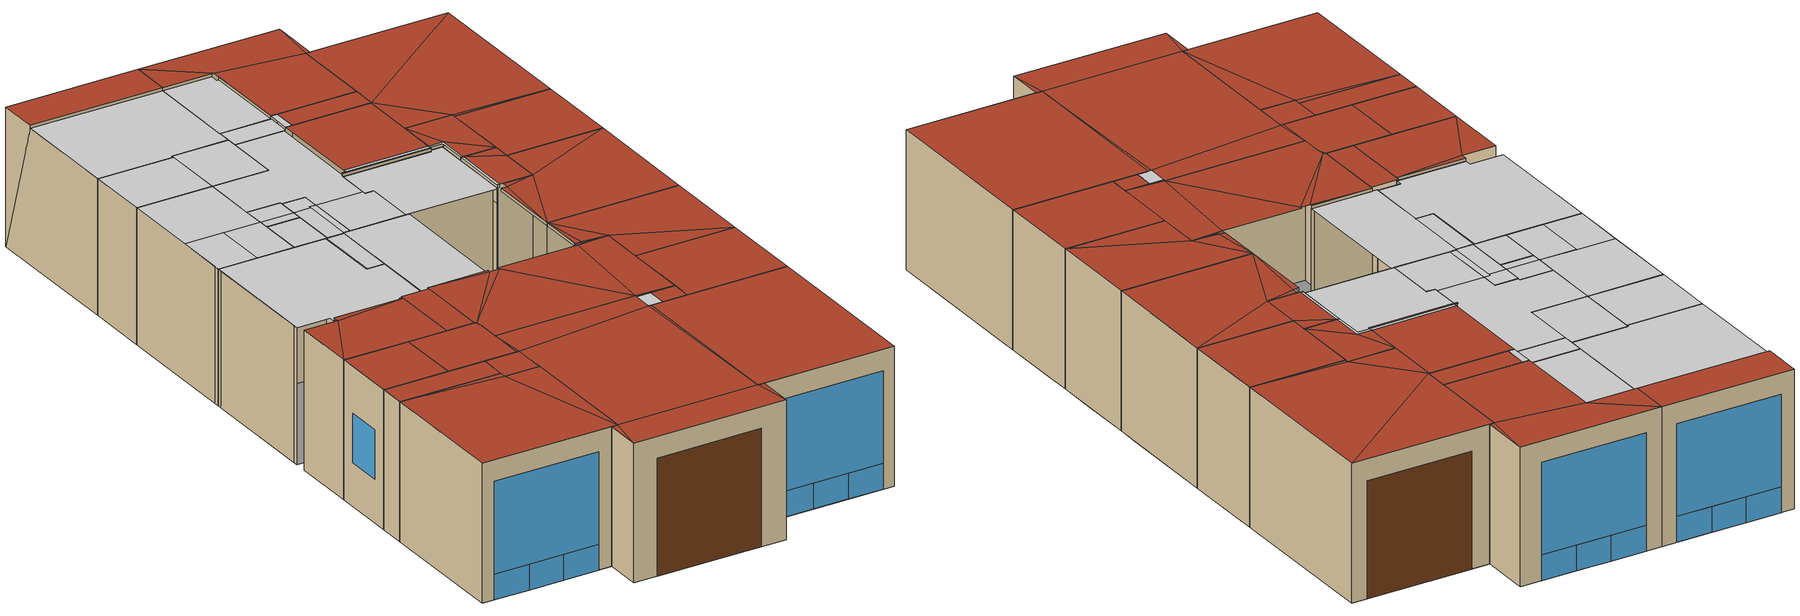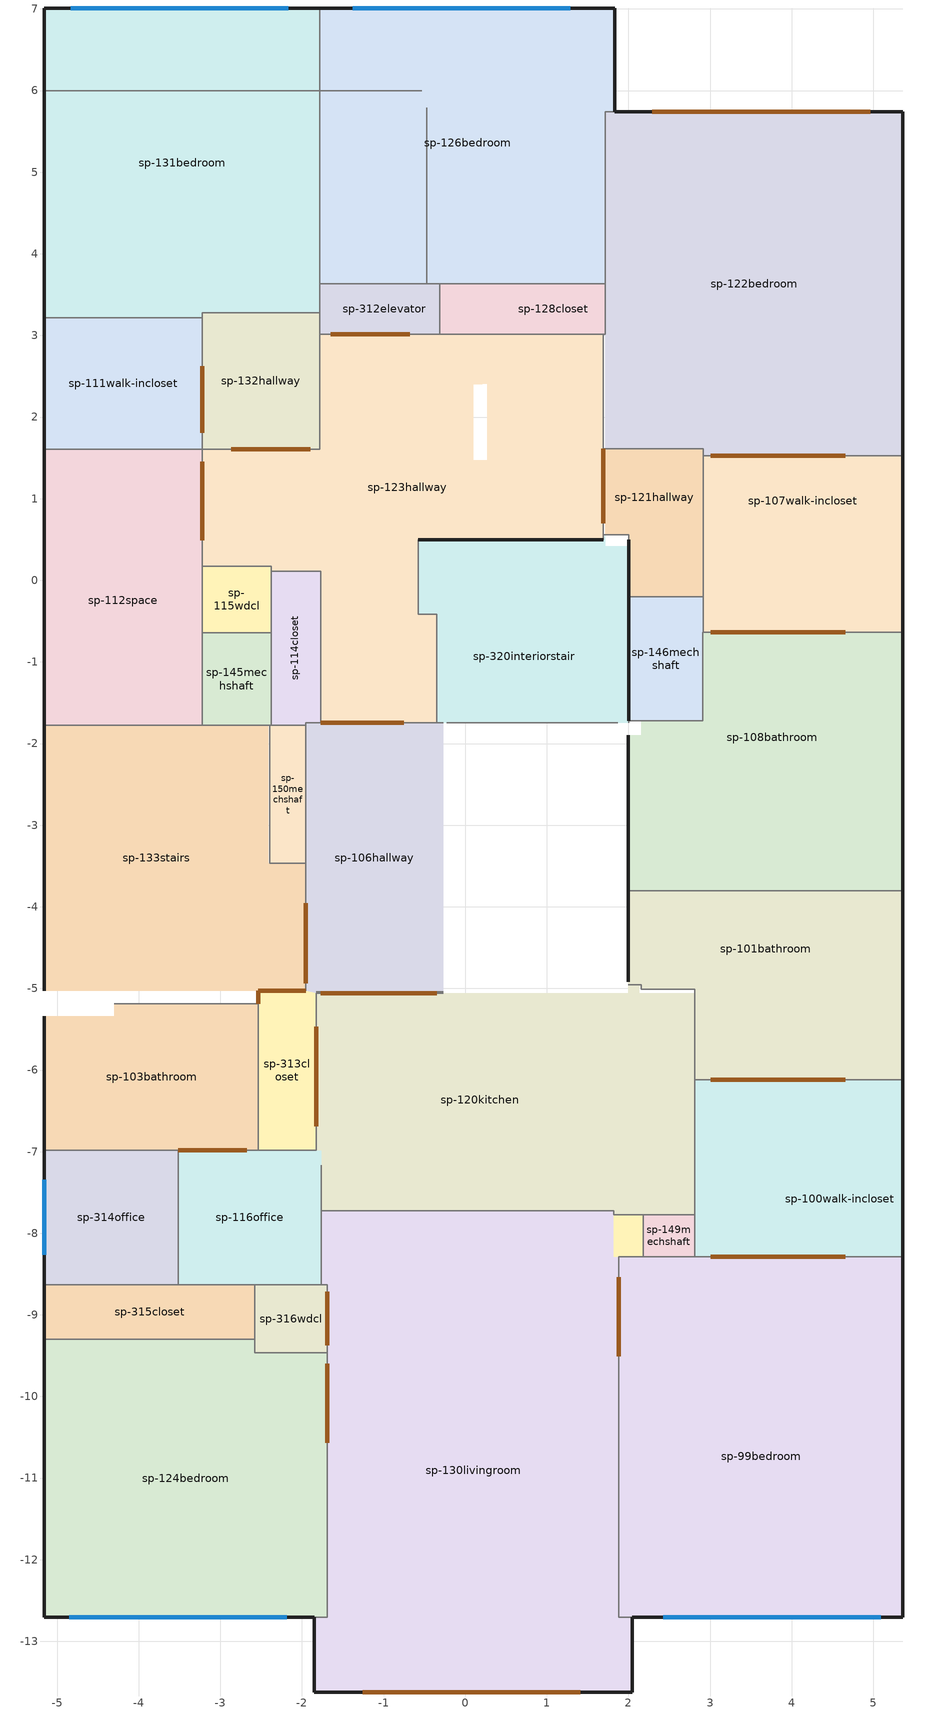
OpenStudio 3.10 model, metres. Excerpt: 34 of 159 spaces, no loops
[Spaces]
sp-100walk-incloset
 floor to sp-274walk-incloset: 3.81,-8.29 3.81,-6.87 5.36,-6.87 5.36,-8.29 z10.06
 floor to sp-300foyer: 2.81,-6.87 3.81,-6.87 3.81,-8.29 2.81,-8.29 z10.06
 floor to sp-301bathroom: 2.81,-6.12 5.36,-6.12 5.36,-6.87 2.81,-6.87 z10.06
 wall outside: 5.36,-8.29 5.36,-6.12 z10.06:13.49
 wall to sp-101bathroom: 5.36,-6.12 2.81,-6.12 z10.06:13.49
 wall to sp-99bedroom: 2.81,-8.29 5.36,-8.29 z10.06:13.49
 wall to sp-120kitchen: 2.81,-6.12 2.81,-7.78 z10.06:13.49
 wall to sp-149mechshaft: 2.81,-7.78 2.81,-8.29 z10.06:13.49
 door inside: 4.66,-6.12 3.01,-6.12 / 3.01,-8.29 4.66,-8.29 z10.06:12.47
 roof outside: 2.81,-6.12 2.81,-8.29 5.36,-8.29 5.36,-6.12 z13.49
sp-101bathroom
 floor to sp-282bathroom: 2,-4.96 2,-3.8 5.36,-3.8 5.36,-5.23 4.54,-5.23 4.54,-5.06 2.81,-5.06 2.81,-5.01 2.16,-5.01 2.13,-4.96 z10.06
 floor to sp-301bathroom: 2.81,-5.06 4.54,-5.06 4.54,-5.23 5.36,-5.23 5.36,-6.12 2.81,-6.12 z10.06
 floor to sp-302mechshaft: 4.54,-5.23 4.54,-4.89 5.36,-4.89 5.36,-5.23 z10.06
 wall outside: 5.36,-6.12 5.36,-3.8 z10.06:13.49; 2,-3.8 2,-4.92 z13.41:13.49
 wall to sp-108bathroom: 5.36,-3.8 2,-3.8 z10.06:13.49
 wall to sp-120kitchen: 2,-4.96 2.16,-4.96 / 2.16,-5.01 2.81,-5.01 2.81,-6.12 z10.06:13.49
 wall to sp-120kitchen (Construction:AirBoundary #1): 2.16,-4.96 2.16,-5.01 z10.06:13.49
 roof outside: 5.36,-6.12 5.36,-3.8 2,-3.8 2.81,-5.01 z13.49; 2.81,-5.01 2.81,-6.12 5.36,-6.12 z13.49; 2.16,-4.96 2.16,-5.01 2.81,-5.01 z13.49; 2.16,-4.96 2.81,-5.01 2,-3.8 z13.49; 2.16,-4.96 2,-3.8 2,-4.96 z13.49
sp-103bathroom
 floor to sp-296bathroom: -5.16,-6.98 -5.16,-5.34 -4.3,-5.34 -4.3,-5.19 -2.53,-5.19 -2.53,-6.98 z10.06
 wall outside: -5.16,-5.34 -5.16,-6.98 z10.06:13.49
 wall to sp-313closet: -2.53,-6.98 -2.53,-5.19 z10.06:13.49
 wall to sp-133stairs: -2.53,-5.19 -4.3,-5.19 z10.06:13.41
 wall to sp-140stairs: -2.53,-5.19 -4.3,-5.19 z13.41:13.49
 wall to sp-116office: -3.51,-6.98 -2.53,-6.98 z10.06:13.49
 wall to sp-314office: -5.16,-6.98 -3.51,-6.98 z10.06:13.49
 door inside: -3.51,-6.98 -2.68,-6.98 z10.06:12.52
 roof outside: -5.16,-6.98 -4.3,-5.34 -5.16,-5.34 z13.49; -4.3,-5.34 -2.53,-5.19 -4.3,-5.19 z13.49; -2.53,-5.19 -4.3,-5.34 -5.16,-6.98 -2.53,-6.98 z13.49
sp-106hallway
 floor to sp-275hallway: -1.95,-5.06 -1.95,-1.75 -0.27,-1.75 -0.27,-5.06 z10.06
 wall to sp-114closet: -1.77,-1.75 -1.87,-1.75 -1.95,-1.75 -1.95,-1.78 z10.06:13.41
 wall to sp-123hallway: -0.35,-1.75 -1.77,-1.75 z10.06:13.41
 wall to sp-320interiorstair: -0.27,-1.75 -0.35,-1.75 z10.06:13.41
 wall to sp-120kitchen: -1.83,-5.06 -0.35,-5.06 -0.27,-5.06 z10.06:13.41
 wall to sp-133stairs: -1.95,-3.47 -1.95,-5.03 z10.06:13.41
 wall to sp-150mechshaft: -1.95,-1.78 -1.95,-3.47 z10.06:13.41
 door inside: -0.75,-1.75 -1.77,-1.75 / -1.77,-5.06 -0.75,-5.06 z10.06:12.6; -0.96,-5.06 -0.35,-5.06 z10.06:13.41; -1.95,-3.96 -1.95,-4.94 z10.06:12.53
 ceiling to sp-137hallway: -1.95,-5.06 -1.83,-5.04 -0.27,-5.04 -0.27,-1.75 -1.95,-1.75 z13.41
sp-107walk-incloset
 floor to sp-281kitchen: 2.91,-0.64 2.91,0.42 5.36,0.42 5.36,-0.64 z10.06
 floor to sp-283livingroom: 2.91,0.42 2.91,1.53 5.36,1.53 5.36,0.42 z10.06
 wall outside: 5.36,-0.64 5.36,1.53 z10.06:13.49
 wall to sp-122bedroom: 5.36,1.53 2.91,1.53 z10.06:13.49
 wall to sp-108bathroom: 2.97,-0.64 5.36,-0.64 z10.06:13.49
 wall to sp-121hallway: 2.91,1.53 2.91,-0.2 z10.06:13.49
 wall to sp-146mechshaft: 2.91,-0.2 2.91,-0.64 z10.06:13.49
 wall to sp-108bathroom (Construction:AirBoundary #1): 2.91,-0.64 2.97,-0.64 z10.06:13.49
 door inside: 4.66,1.53 3.01,1.53 / 3.01,-0.64 4.66,-0.64 z10.06:12.47
 roof outside: 2.91,-0.64 5.36,-0.64 5.36,1.53 2.91,1.53 z13.49
sp-108bathroom
 floor to sp-281kitchen: 2,-3.21 2,-1.9 2.16,-1.9 2.16,-1.72 2.91,-1.72 2.91,-0.64 5.36,-0.64 5.36,-3.21 z10.06
 floor to sp-282bathroom: 2,-3.8 2,-3.21 5.36,-3.21 5.36,-3.8 z10.06
 wall outside: 5.36,-3.8 5.36,-0.64 z10.06:13.49; 2,-1.9 2,-3.8 z13.41:13.49
 wall to sp-146mechshaft: 2.91,-0.64 2.91,-0.72 z10.06:13.11; 2.01,-1.72,10.06 2.01,-1.72,13.41 2.07,-1.72,13.41 2.07,-1.72,13.49 2.91,-1.72,13.49 2.91,-1.72,10.06; 2.91,-1.72,10.06 2.91,-1.72,13.49 2.91,-0.64,13.49 2.91,-0.64,13.11 2.91,-0.72,13.11 2.91,-0.72,10.06
 wall to sp-320interiorstair (Construction:AirBoundary #1): 2.01,-1.72 2.01,-1.75 z10.06:13.41
 roof outside: 2.16,-1.9 2,-1.9 2,-3.8 z13.49; 2.16,-1.75 2.17,-1.72 2.07,-1.72 z13.49; 2.91,-1.72 2.16,-1.9 2,-3.8 z13.49; 2.17,-1.72 2.16,-1.75 2.16,-1.9 2.91,-1.72 z13.49; 2.91,-1.72 5.36,-0.64 2.91,-0.64 z13.49; 5.36,-0.64 2.91,-1.72 2,-3.8 5.36,-3.8 z13.49
sp-111walk-incloset
 floor to sp-276livingroom: -5.16,1.61 -5.16,3.22 -3.22,3.22 -3.22,1.61 z10.06
 wall outside: -5.16,3.22 -5.16,1.61 z10.06:13.41
 wall to sp-132hallway: -3.22,1.61 -3.22,3.22 z10.06:13.41
 wall to sp-131bedroom: -3.22,3.22 -5.16,3.22 z10.06:13.41
 wall to sp-112space: -5.16,1.61 -3.22,1.61 z10.06:13.41
 door inside: -3.22,1.81 -3.22,2.62 z10.06:12.52
 ceiling to sp-136livingroom: -5.16,1.61 -3.22,1.61 -3.22,3.22 -5.16,3.22 z13.41
sp-112space
 floor to sp-276livingroom: -5.16,1.28 -5.16,1.61 -3.22,1.61 -3.22,1.28 z10.06
 floor to sp-277kitchen: -5.16,-1.78 -5.16,0.71 -4.33,0.71 -4.33,1.28 -3.22,1.28 -3.22,-1.78 z10.06
 floor to sp-304wdcl: -5.16,0.71 -5.16,1.28 -4.33,1.28 -4.33,0.71 z10.06
 wall outside: -5.16,1.61 -5.16,-1.63 -5.16,-1.78 z10.06:13.41
 wall to sp-115wdcl: -3.22,-0.64 -3.22,0.17 z10.06:13.41
 wall to sp-123hallway: -3.22,0.17 -3.22,1.61 z10.06:13.41
 wall to sp-145mechshaft: -3.22,-1.78 -3.22,-0.64 z10.06:13.41
 wall to sp-133stairs: -5.16,-1.78 -3.22,-1.78 z10.06:13.41
 door inside: -3.22,0.49 -3.22,1.45 z10.06:12.52
 ceiling to sp-136livingroom: -5.16,-0.38 -4.17,-0.38 -3.22,-0.39 -3.22,1.61 -5.16,1.61 z13.41
 ceiling to sp-307bathroom: -4.17,-1.78 -3.22,-1.78 -3.22,-0.39 -4.17,-0.39 z13.41
 ceiling to sp-308mechshaft: -5.16,-1.78 -4.17,-1.78 -4.17,-0.38 -5.16,-0.38 z13.41
sp-114closet
 floor to sp-275hallway: -1.95,-1.75 -1.95,-0.11 -1.77,-0.11 -1.77,-1.75 z10.06
 floor to sp-277kitchen: -2.38,-1.78 -2.38,0.11 -1.77,0.11 -1.77,-0.11 -1.95,-0.11 -1.95,-1.78 z10.06
 wall to sp-123hallway: -1.77,0.11 -2.38,0.11 z10.06:13.41
 wall to sp-150mechshaft: -2.38,-1.78 -1.95,-1.78 z10.06:13.41
 wall to sp-115wdcl: -2.38,0.11 -2.38,-0.64 z10.06:13.41
 wall to sp-145mechshaft: -2.38,-0.64 -2.38,-1.78 z10.06:13.41
 wall to sp-123hallway (Construction:AirBoundary #1): -1.77,-1.75 -1.77,0.11 z10.06:13.41
 ceiling to sp-136livingroom: -2.38,-0.39 -1.94,-0.39 -1.94,-0.33 -1.77,-0.33 -1.77,0.11 -2.38,0.11 z13.41
 ceiling to sp-307bathroom: -2.38,-1.78 -1.95,-1.78 -1.94,-1.75 -1.94,-0.39 -2.38,-0.39 z13.41
 ceiling to sp-319foyer: -1.94,-1.75 -1.77,-1.75 -1.77,-0.33 -1.94,-0.33 z13.41
sp-115wdcl
 floor to sp-277kitchen: -3.22,-0.64 -3.22,0.17 -2.38,0.17 -2.38,-0.64 z10.06
 wall to sp-123hallway: -2.38,0.11 -2.38,0.17 -3.22,0.17 z10.06:13.41
 wall to sp-145mechshaft: -3.22,-0.64 -2.38,-0.64 z10.06:13.41
 ceiling to sp-136livingroom: -3.22,-0.39 -2.38,-0.39 -2.38,0.17 -3.22,0.17 z13.41
 ceiling to sp-307bathroom: -3.22,-0.64 -2.38,-0.64 -2.38,-0.39 -3.22,-0.39 z13.41
sp-116office
 floor to sp-293office: -3.51,-8.63 -3.51,-6.98 -1.76,-6.98 -1.76,-8.63 z10.06
 wall to sp-120kitchen: -1.76,-7.72 -1.76,-7.17 z10.06:13.49
 wall to sp-313closet: -1.83,-6.98 -2.53,-6.98 z10.06:13.49
 wall to sp-315closet: -2.64,-8.63 -2.58,-8.63 z10.06:13.11; -3.51,-8.63,10.06 -2.64,-8.63,10.06 -2.64,-8.63,13.11 -2.58,-8.63,13.11 -2.58,-8.63,13.49 -3.51,-8.63,13.49
 wall to sp-316wdcl: -2.58,-8.63 -1.76,-8.63 z10.06:13.49
 wall to sp-130livingroom (Construction:AirBoundary #1): -1.76,-8.63 -1.76,-7.72 z10.06:13.49
 wall to sp-314office (Construction:AirBoundary #1): -3.51,-6.98 -3.51,-8.63 z10.06:13.49
 roof outside: -3.51,-8.63 -1.76,-8.63 -1.76,-7.17 -1.83,-6.98 -3.51,-6.98 z13.49
sp-120kitchen
 floor to sp-292space: -1.76,-7.72 -1.76,-5.06 2,-5.06 2,-4.96 2.13,-4.96 2.13,-7.78 1.82,-7.78 1.82,-7.72 z10.06
 floor to sp-297space: -1.83,-6.98 -1.83,-5.06 -1.76,-5.06 -1.76,-6.98 z10.06
 floor to sp-300foyer: 2.13,-7.78 2.13,-6.87 2.81,-6.87 2.81,-7.78 z10.06
 floor to sp-301bathroom: 2.13,-6.87 2.13,-5.06 2.81,-5.06 2.81,-6.87 z10.06
 wall to sp-137hallway: -0.27,-5.04 -1.83,-5.04 z13.41:13.49
 wall to sp-130livingroom: 1.82,-7.78 2.18,-7.78 z10.06:13.49
 wall to sp-149mechshaft: 2.18,-7.78 2.81,-7.78 z10.06:13.49
 wall to sp-317livingroom: 1.82,-7.78 2.18,-7.78 z10.06:13.49
 wall to sp-313closet: -1.83,-6.98,10.06 -1.83,-6.98,13.49 -1.83,-5.1,13.49 -1.83,-5.06,13.41 -1.83,-5.06,10.06
 wall to sp-130livingroom (Construction:AirBoundary #1): -1.76,-7.72 1.82,-7.72 1.82,-7.78 z10.06:13.49
 door inside: -1.83,-5.47 -1.83,-6.69 z10.06:12.5
 roof outside: -1.76,-6.98 -0.27,-5.1 -1.83,-5.04 -1.83,-6.98 z13.49; -0.27,-5.1 -0.27,-5.04 -1.83,-5.04 z13.49; -0.03,-5.1 -0.27,-5.1 -1.76,-6.98 z13.49; -1.76,-7.72 1.82,-7.72 -0.03,-5.1 -1.76,-6.98 z13.49; -0.03,-5.06 -0.03,-5.1 1.82,-7.72 2,-5.06 z13.49; 2.16,-5.01 2.16,-4.96 2,-4.96 2,-5.06 z13.49; 1.82,-7.72 1.82,-7.78 2.81,-7.78 z13.49; 2.16,-5.01 2,-5.06 2.81,-5.01 z13.49; 2.81,-5.01 2,-5.06 1.82,-7.72 2.81,-7.78 z13.49
sp-121hallway
 floor to sp-281kitchen: 2.01,-0.2 2.01,0.42 2.91,0.42 2.91,-0.2 z10.06
 floor to sp-283livingroom: 1.72,0.56 1.72,1.61 2.91,1.61 2.91,0.42 2.01,0.42 2.01,0.56 z10.06
 wall outside: 2.01,0.5 2.01,-0.2 z13.41:13.49
 wall to sp-122bedroom: 2.91,1.53 2.91,1.61 z10.06:13.49
 wall to sp-146mechshaft: 2.01,-0.2 2.91,-0.2 z10.06:13.49
 wall to sp-320interiorstair: 1.69,0.56 2.01,0.56 z12.97:13.41; 1.69,0.56 2.01,0.56 z10.06:12.97; 2.01,0.5 2.01,-0.2 z13.02:13.41; 2.01,-0.2,10.06 2.01,-0.2,13.02 2.01,0.5,13.02 2.01,0.5,13.41 2.01,0.56,13.41 2.01,0.56,10.06
 wall to sp-123hallway: 1.69,1.61 1.69,0.56 z10.06:13.49
 wall to sp-122bedroom (Construction:AirBoundary #1): 2.91,1.61 1.69,1.61 z10.06:13.49
 door inside: 1.69,1.61 1.69,0.7 z10.06:12.52
 ceiling to sp-322interiorstair: 1.69,0.56 2.01,0.56 2.01,-0.2 2.07,-0.2 2.07,0.62 1.69,0.62 z13.49
 roof outside: 2.91,-0.2 2.07,0.62 2.07,-0.2 z13.49; 1.69,1.61 2.07,0.62 2.91,-0.2 2.91,1.61 z13.49; 2.07,0.62 1.69,1.61 1.69,0.62 z13.49
sp-122bedroom
 floor to sp-283livingroom: 1.72,1.61 1.72,5.74 5.36,5.74 5.36,1.53 2.91,1.53 2.91,1.61 z10.06
 wall outside: 5.36,1.53 5.36,5.74 1.83,5.74 z10.06:13.49
 wall to sp-126bedroom: 1.83,5.74 1.72,5.74 1.72,3.64 z10.06:13.49
 wall to sp-123hallway: 1.69,3.01 1.69,2.95 z10.06:13.11; 1.69,1.61,10.06 1.69,1.61,13.49 1.69,3.01,13.49 1.69,3.01,13.11 1.69,2.95,13.11 1.69,2.95,10.06
 wall to sp-128closet: 1.72,3.64 1.72,3.01 z10.06:13.49
 wall to sp-128closet (Construction:AirBoundary #1): 1.72,3.01 1.69,3.01 z10.06:13.49
 door: 4.96,5.74 2.29,5.74 z10.06:12.95
 roof outside: 2.91,1.61 2.91,1.53 5.36,1.53 z13.49; 1.72,3.01 1.69,3.01 1.69,1.61 2.91,1.61 z13.49; 2.91,1.61 5.36,1.53 5.36,5.74 1.72,3.01 z13.49; 1.72,3.01 5.36,5.74 1.72,5.74 z13.49
sp-123hallway
 floor to sp-275hallway: -1.77,-1.75 -1.77,-0.11 -0.57,-0.11 -0.57,-0.42 -0.35,-0.42 -0.35,-1.75 z10.06
 floor to sp-276livingroom: -3.22,1.28 -3.22,1.61 -1.78,1.61 -1.78,3.01 -1.67,3.01 -1.67,2.38 -1.7,2.38 -1.7,1.28 z10.06
 floor to sp-277kitchen: -3.22,0.17 -3.22,1.28 -1.7,1.28 -1.7,-0.11 -1.77,-0.11 -1.77,0.11 -2.38,0.11 -2.38,0.17 z10.06
 floor to sp-285closet: 0.27,0.5 0.27,0.64 1.69,0.64 1.69,0.5 z10.06
 floor to sp-286wdcl: 0.84,0.64 0.84,1.47 1.69,1.47 1.69,0.64 z10.06
 floor to sp-287closet: 0.27,1.47 0.27,2.41 1.69,2.41 1.69,1.47 z10.06
 floor to sp-288bedroom: 0.44,2.41 0.44,3.01 1.69,3.01 1.69,2.41 z10.06
 floor to sp-289closet: -0.18,2.4 -0.18,3.01 0.44,3.01 0.44,2.41 0.1,2.4 z10.06
 floor to sp-290walk-incloset: -1.67,2.38 -1.67,3.01 -0.18,3.01 -0.18,2.38 z10.06
 floor to sp-291bathroom: -1.7,-0.11 -1.7,2.38 -0.18,2.38 -0.18,2.4 0.1,2.4 0.1,1.47 0.27,1.47 0.27,0.64 -0.06,0.64 -0.06,0.5 -0.57,0.5 -0.57,-0.11 z10.06
 floor to sp-305mechshaft: -0.06,0.5 -0.06,0.74 0.27,0.74 0.27,0.5 z10.06
 floor to sp-306mechshaft: 0.27,0.64 0.27,1.47 0.84,1.47 0.84,0.64 z10.06
 wall outside: -0.57,0.5 1.69,0.5 z13.41:13.49
 wall to sp-320interiorstair: -0.57,0.5 1.69,0.5 1.69,0.56 z10.06:13.41
 wall to sp-128closet: -0.25,3.01 -0.31,3.01 z10.06:13.11; -0.31,3.01,13.49 1.69,3.01,13.49 1.69,3.01,10.06 -0.25,3.01,10.06 -0.25,3.01,13.11 -0.31,3.01,13.11
 wall to sp-132hallway: -1.78,3.01 -1.78,1.61 -3.22,1.61 z10.06:13.41
 wall to sp-312elevator: -1.78,3.01,13.41 -0.47,3.01,13.41 -0.47,3.01,13.49 -0.31,3.01,13.49 -0.31,3.01,10.06 -1.78,3.01,10.06
 wall to sp-320interiorstair (Construction:AirBoundary #1): -0.35,-1.75 -0.35,-0.42 -0.57,-0.42 -0.57,0.5 z10.06:13.41
 door inside: -1.9,1.61 -2.86,1.61 / -0.68,3.01 -1.64,3.01 z10.06:12.52
 ceiling to sp-136livingroom: -3.22,0.17 -2.38,0.17 -2.38,0.11 -1.77,0.11 -1.77,-0.33 -0.57,-0.33 -0.57,0.55 -0.53,0.62 -0.53,3.01 -1.78,3.01 -1.78,1.61 -3.22,1.61 z13.41
 ceiling to sp-319foyer: -1.77,-1.75 -0.35,-1.75 -0.35,-0.43 -0.57,-0.42 -0.57,-0.33 -1.77,-0.33 z13.41
 ceiling to sp-322interiorstair: -0.47,0.54 1.69,0.54 1.69,0.62 -0.47,0.62 z13.49
 roof outside: -0.47,0.62 1.69,0.62 1.69,3.01 -0.47,3.01 z13.49; -0.57,0.5 -0.47,0.54 -0.57,0.55 z13.49; 1.69,0.54 -0.47,0.54 -0.57,0.5 1.69,0.5 z13.49
sp-124bedroom
 floor to sp-280bedroom: -5.16,-12.71 -5.16,-9.3 -2.58,-9.3 -2.58,-9.46 -1.69,-9.46 -1.69,-12.71 z10.06
 wall outside: -5.16,-9.3 -5.16,-12.71 -1.85,-12.71 z10.06:13.49
 wall to sp-130livingroom: -1.85,-12.71 -1.69,-12.71 -1.69,-12.48 -1.69,-9.46 z10.06:13.49
 wall to sp-316wdcl: -1.69,-9.46 -2.58,-9.46 -2.58,-9.3 z10.06:13.49
 wall to sp-315closet (Construction:AirBoundary #1): -2.58,-9.3 -5.16,-9.3 z10.06:13.49
 window: -4.85,-12.71 -2.18,-12.71 z10.69:12.96; -4.85,-12.71 -3.96,-12.71 / -3.96,-12.71 -3.07,-12.71 / -3.07,-12.71 -2.18,-12.71 z10.06:10.69
 door inside: -1.69,-10.57 -1.69,-9.6 z10.06:12.52
 roof outside: -5.16,-9.3 -5.16,-12.71 -1.69,-12.71 -2.58,-9.46 z13.49; -2.58,-9.46 -2.58,-9.3 -5.16,-9.3 z13.49; -2.58,-9.46 -1.69,-12.71 -1.69,-9.46 z13.49
sp-126bedroom
 floor to sp-276livingroom: -1.78,3.64 -1.78,7.01 -1.66,7.01 -1.66,3.71 -1.67,3.64 z10.06
 floor to sp-278bedroom: -1.66,3.71 -1.66,7.01 1.83,7.01 1.83,5.74 1.72,5.74 1.72,3.79 0.44,3.79 0.44,3.73 -0.18,3.73 -0.18,3.71 z10.06
 floor to sp-288bedroom: 0.44,3.64 0.44,3.79 1.72,3.79 1.72,3.64 z10.06
 floor to sp-289closet: -0.18,3.64 -0.18,3.73 0.44,3.73 0.44,3.64 z10.06
 floor to sp-290walk-incloset: -1.67,3.64 -1.66,3.71 -0.18,3.71 -0.18,3.64 z10.06
 wall outside: 1.83,5.74 1.83,7.01 -1.78,7.01 z10.06:13.49
 wall to sp-131bedroom: -1.78,3.64,13.41 -1.78,6,13.41 -1.78,6,13.49 -1.78,7.01,13.49 -1.78,7.01,10.06 -1.78,3.64,10.06
 wall to sp-128closet (Construction:AirBoundary #1): -0.31,3.64 1.72,3.64 z10.06:13.49
 wall to sp-136livingroom (Construction:AirBoundary #1): -1.78,6 -0.53,6 / -0.47,5.79 -0.47,3.64 z13.41:13.49
 wall to sp-312elevator (Construction:AirBoundary #1): -1.78,3.64,10.06 -0.31,3.64,10.06 -0.31,3.64,13.49 -0.47,3.64,13.49 -0.47,3.64,13.41 -1.78,3.64,13.41
 window: 1.29,7.01 -1.38,7.01 z10.69:12.96; 1.29,7.01 0.4,7.01 / 0.4,7.01 -0.49,7.01 / -0.49,7.01 -1.38,7.01 z10.06:10.69
 ceiling to sp-136livingroom: -1.78,3.64 -0.47,3.64 -0.47,5.79 -0.53,5.79 -0.53,6 -1.78,6 z13.41
 roof outside: 1.72,5.74 1.83,5.74 1.83,7.01 z13.49; 1.72,3.64 1.72,5.74 -0.47,6 -0.47,3.64 z13.49; -1.78,7.01 -0.47,6 1.72,5.74 1.83,7.01 z13.49; -0.47,6 -1.78,7.01 -1.78,6 z13.49
sp-128closet
 floor to sp-288bedroom: 0.44,3.01 0.44,3.64 1.72,3.64 1.72,3.01 z10.06
 floor to sp-289closet: -0.18,3.01 -0.18,3.64 0.44,3.64 0.44,3.01 z10.06
 floor to sp-290walk-incloset: -0.31,3.64 -0.18,3.64 -0.18,3.01 -0.31,3.01 z10.06
 wall to sp-136livingroom: -0.31,3.64 -0.31,3.01 z13.41:13.49
 wall to sp-312elevator: -0.31,3.64 -0.31,3.01 z10.06:13.49
 roof outside: -0.31,3.01 1.72,3.01 1.72,3.64 -0.31,3.64 z13.49
sp-130livingroom
 floor to sp-279livingroom: -1.85,-13.62 -1.85,-12.71 -1.69,-12.71 -1.69,-8.63 -1.76,-8.63 -1.76,-8.2 1.88,-8.2 1.88,-12.71 2.04,-12.71 2.04,-13.62 z10.06
 floor to sp-292space: -1.76,-8.63 -1.76,-7.72 1.82,-7.72 1.82,-7.78 2.13,-7.78 2.13,-7.95 1.88,-7.95 1.88,-8.2 -1.69,-8.2 -1.69,-8.63 z10.06
 floor to sp-300foyer: 1.88,-8.29 1.88,-7.95 2.13,-7.95 2.13,-7.78 2.18,-7.78 2.18,-8.29 z10.06
 floor to sp-317livingroom: 1.82,-8.29 1.82,-7.78 2.18,-7.78 2.18,-8.29 z10.06
 wall outside: -1.85,-12.71 -1.85,-13.62 2.04,-13.62 2.04,-12.71 z10.06:13.49
 wall to sp-149mechshaft: 2.18,-8.29 2.18,-7.78 z10.06:13.49
 wall to sp-317livingroom: 2.18,-8.29 2.18,-7.78 z10.06:13.49
 wall to sp-99bedroom: 2.04,-12.71 1.88,-12.71 1.88,-12.48 1.88,-8.29 2.18,-8.29 z10.06:13.49
 wall to sp-316wdcl: -1.76,-8.63 -1.69,-8.63 -1.69,-9.46 z10.06:13.49
 wall to sp-317livingroom (Construction:AirBoundary #1): 1.88,-8.29 2.18,-8.29 / 2.18,-7.78 1.82,-7.78 z10.06:13.49
 door: -1.26,-13.62 1.41,-13.62 z10.06:12.95
 door inside: -1.69,-8.71 -1.69,-9.37 / 1.88,-9.51 1.88,-8.54 z10.06:12.52
 ceiling to sp-317livingroom: 1.82,-8.29 2.18,-8.29 2.18,-7.78 1.82,-7.78 z13.49
 roof outside: 1.88,-12.71 -1.69,-12.71 -1.85,-13.62 2.04,-13.62 z13.49; 1.88,-12.71 2.04,-13.62 2.04,-12.71 z13.49; -1.69,-12.71 -1.85,-12.71 -1.85,-13.62 z13.49; -1.69,-8.63 -1.69,-12.71 1.88,-12.71 1.82,-8.29 z13.49; 1.82,-8.29 1.88,-12.71 1.88,-8.29 z13.49; -1.76,-8.63 -1.69,-8.63 -1.76,-7.72 z13.49; 1.82,-8.29 1.82,-7.72 -1.76,-7.72 -1.69,-8.63 z13.49
sp-317livingroom
 floor to sp-292space: 1.82,-7.78 2.13,-7.78 2.13,-7.95 1.88,-7.95 1.88,-8.2 1.82,-8.2 z10.06
 floor to sp-300foyer: 1.88,-7.95 2.13,-7.95 2.13,-7.78 2.18,-7.78 2.18,-8.29 1.88,-8.29 z10.06
 wall to sp-99bedroom: 1.88,-8.29 2.18,-8.29 z10.06:13.49
 wall to sp-149mechshaft: 2.18,-8.29 2.18,-7.78 z10.06:13.49
sp-131bedroom
 floor to sp-276livingroom: -5.16,3.22 -5.16,7.01 -1.78,7.01 -1.78,3.28 -3.22,3.28 -3.22,3.22 z10.06
 wall outside: -1.78,7.01 -5.16,7.01 z10.06:13.49; -5.16,6,13.41 -5.16,6,13.49 -5.16,7.01,13.49 -5.16,7.01,10.06; -5.16,3.22,13.41 -5.16,6,13.41 -5.16,7.01,10.06 -5.16,3.22,10.06
 wall to sp-312elevator: -1.78,3.28 -1.78,3.64 z10.06:13.41
 wall to sp-132hallway (Construction:AirBoundary #1): -3.22,3.22 -3.22,3.28 -1.78,3.28 z10.06:13.41
 wall to sp-136livingroom (Construction:AirBoundary #1): -5.16,6 -1.78,6 z13.41:13.49
 window: -2.17,7.01 -4.83,7.01 z10.69:12.96; -2.17,7.01 -3.05,7.01 / -3.05,7.01 -3.94,7.01 / -3.94,7.01 -4.83,7.01 z10.06:10.69
 ceiling to sp-136livingroom: -5.16,3.22 -3.22,3.22 -3.22,3.28 -1.78,3.28 -1.78,6 -5.16,6 z13.41
 roof outside: -5.16,6 -1.78,6 -1.78,7.01 -5.16,7.01 z13.49
sp-132hallway
 floor to sp-276livingroom: -3.22,1.61 -3.22,3.28 -1.78,3.28 -1.78,1.61 z10.06
 wall to sp-312elevator: -1.78,3.01 -1.78,3.28 z10.06:13.41
 ceiling to sp-136livingroom: -3.22,1.61 -1.78,1.61 -1.78,3.28 -3.22,3.28 z13.41
sp-133stairs
 floor to sp-272stairs: -5.16,-5.03 -5.16,-1.78 -2.41,-1.78 -2.41,-3.47 -1.95,-3.47 -1.95,-5.03 z10.06
 wall outside: -5.16,-1.78 -5.16,-1.89 -5.16,-4.92 -5.16,-5.03 z10.06:13.41
 wall to sp-150mechshaft: -1.95,-3.47 -2.4,-3.47 -2.4,-1.78 z10.06:13.41
 wall to sp-313closet: -2.53,-5.19 -2.53,-5.03 z10.06:13.41; -2.03,-5.03 -1.95,-5.03 z10.06:13.11; -2.53,-5.03,10.06 -2.03,-5.03,10.06 -2.03,-5.03,13.11 -1.95,-5.03,13.11 -1.95,-5.03,13.41 -2.53,-5.03,13.41
 wall to sp-145mechshaft: -2.4,-1.78 -3.22,-1.78 z10.06:13.41
 door inside: -2.53,-5.19 -2.53,-5.03 z10.06:12.6; -2.53,-5.03 -2.03,-5.03 / -2.03,-5.03 -1.95,-5.03 z10.06:12.55
 ceiling to sp-140stairs: -5.16,-5.03 -4.3,-5.03 -4.3,-5.19 -2.53,-5.19 -2.53,-5.03 -1.95,-5.03 -1.95,-3.47 -2.42,-3.47 -2.42,-1.78 -5.16,-1.78 z13.41
sp-312elevator
 floor to sp-276livingroom: -1.78,3.64 -1.67,3.64 -1.67,3.01 -1.78,3.01 z10.06
 floor to sp-290walk-incloset: -1.67,3.64 -0.31,3.64 -0.31,3.01 -1.67,3.01 z10.06
 wall to sp-136livingroom (Construction:AirBoundary #1): -0.31,3.64 -0.31,3.01 z13.41:13.49
 ceiling to sp-136livingroom: -0.47,3.01 -0.47,3.64 -1.78,3.64 -1.78,3.01 z13.41; -0.47,3.01 -0.31,3.01 -0.31,3.64 -0.47,3.64 z13.49
sp-150mechshaft
 floor to sp-273mechshaft: -2.4,-3.47 -2.4,-1.78 -1.95,-1.78 -1.95,-3.47 z10.06
 wall to sp-145mechshaft: -2.38,-1.78 -2.4,-1.78 z10.06:13.41
 ceiling to sp-143mechshaft: -1.95,-3.47 -1.95,-1.78 -2.4,-1.78 -2.4,-3.47 z13.41
sp-145mechshaft
 floor to sp-277kitchen: -3.22,-1.78 -3.22,-0.64 -2.38,-0.64 -2.38,-1.78 z10.06
 ceiling to sp-307bathroom: -3.22,-1.78 -2.38,-1.78 -2.38,-0.64 -3.22,-0.64 z13.41
sp-146mechshaft
 floor to sp-281kitchen: 2.01,-1.72 2.01,-0.2 2.91,-0.2 2.91,-0.73 2.91,-1.72 z10.06
 wall outside: 2.01,-0.2 2.01,-1.72 z13.41:13.49
 wall to sp-320interiorstair: 2.01,-0.2 2.01,-1.72 z10.06:13.02; 2.01,-0.2 2.01,-1.72 z13.02:13.41
 ceiling to sp-322interiorstair: 2.01,-1.67 2.07,-1.72 2.07,-0.2 2.01,-0.2 z13.49
 roof outside: 2.07,-0.2 2.91,-0.64 2.91,-0.2 z13.49; 2.91,-1.72 2.91,-0.64 2.07,-0.2 2.07,-1.72 z13.49
sp-149mechshaft
 floor to sp-300foyer: 2.18,-8.29 2.18,-7.78 2.81,-7.78 2.81,-8.29 z10.06
 wall to sp-99bedroom: 2.18,-8.29 2.81,-8.29 z10.06:13.49
 roof outside: 2.18,-8.29 2.81,-8.29 2.81,-7.78 2.18,-7.78 z13.49
sp-99bedroom
 floor to sp-274walk-incloset: 3.81,-8.76 3.81,-8.29 5.36,-8.29 5.36,-8.76 z10.06
 floor to sp-299bedroom: 1.88,-12.71 1.88,-8.76 2.73,-8.76 2.73,-8.83 3.64,-8.83 3.64,-8.76 5.36,-8.76 5.36,-12.71 z10.06
 floor to sp-300foyer: 1.88,-8.29 3.81,-8.29 3.81,-8.76 3.64,-8.76 3.64,-8.83 2.73,-8.83 2.73,-8.76 1.88,-8.76 z10.06
 wall outside: 2.04,-12.71 5.36,-12.71 5.36,-8.29 z10.06:13.49
 window: 2.42,-12.71 5.09,-12.71 z10.69:12.96; 2.42,-12.71 3.31,-12.71 / 3.31,-12.71 4.2,-12.71 / 4.2,-12.71 5.09,-12.71 z10.06:10.69
 roof outside: 1.88,-8.29 1.88,-12.71 5.36,-12.71 5.36,-8.29 z13.49
sp-313closet
 floor to sp-297space: -2.53,-5.03 -1.95,-5.03 -1.83,-5.06 -1.83,-6.98 -2.53,-6.98 z10.06
 roof outside: -2.53,-6.98 -1.83,-6.98 -1.83,-5.1 -2.53,-5.1 z13.49
sp-320interiorstair
 floor to sp-275hallway: -0.57,-0.11 -0.27,-0.11 -0.27,-1.75 -0.35,-1.75 -0.35,-0.42 -0.57,-0.42 z10.06
 floor to sp-281kitchen: 1.72,0.42 2.01,0.42 2.01,-1.75 1.72,-1.75 z10.06
 floor to sp-284space: -0.27,-0.11 1.72,-0.11 1.72,-1.75 -0.27,-1.75 z10.06
 floor to sp-285closet: 0.27,0.5 1.69,0.5 1.72,0.56 1.72,-0.11 0.27,-0.11 z10.06
 floor to sp-291bathroom: -0.57,0.5 -0.06,0.5 -0.06,-0.11 -0.57,-0.11 z10.06
 floor to sp-305mechshaft: -0.06,0.5 0.27,0.5 0.27,-0.11 -0.06,-0.11 z10.06
 wall to sp-271elevator: -0.23,-1.75 1.87,-1.75 z10.06:13.41
 ceiling to sp-322interiorstair: -0.57,-0.42 -0.35,-0.42 -0.35,-1.75 2.01,-1.75 2.01,0.56 1.69,0.56 1.69,0.5 -0.57,0.5 z13.41
sp-316wdcl
 floor to sp-298wdcl: -2.58,-8.63 -1.69,-8.63 -1.69,-9.46 -2.58,-9.46 z10.06
 wall to sp-315closet: -2.58,-8.63 -2.58,-9.3 z10.06:13.49
 roof outside: -2.58,-9.46 -1.69,-9.46 -1.69,-8.63 -2.58,-8.63 z13.49
sp-315closet
 floor to sp-295closet: -5.16,-8.63 -2.58,-8.63 -2.58,-9.3 -5.16,-9.3 z10.06
 wall outside: -5.16,-8.63 -5.16,-9.3 z10.06:13.49
 wall to sp-314office: -3.51,-8.63 -5.16,-8.63 z10.06:13.49
 roof outside: -5.16,-9.3 -2.58,-9.3 -2.58,-8.63 -5.16,-8.63 z13.49
sp-314office
 floor to sp-294office: -5.16,-6.98 -3.51,-6.98 -3.51,-8.63 -5.16,-8.63 z10.06
 wall outside: -5.16,-6.98 -5.16,-8.63 z10.06:13.49
 window: -5.16,-7.35 -5.16,-8.26 z11.13:12.34
 roof outside: -5.16,-8.63 -3.51,-8.63 -3.51,-6.98 -5.16,-6.98 z13.49
[Building]
79 Winthrop Street: Space Type=Multifamily; Default Construction Set=Proposed; Default Schedule Set=Default Schedule Set 1; Standards Template=90.1-2019; Standards Building Type=MidriseApartment
[Site]
New York Laguardia Arpt: Latitude {deg}=40.78; Longitude {deg}=-73.88; Time Zone {hr}=-5; Elevation {m}=3; Terrain=Urban; Keep Site Location Information=No
[ClimateZones]
Climate Zone Institution Name 1=ASHRAE; Climate Zone Document Name 1=ANSI/ASHRAE Standard 169; Climate Zone Document Year 1=2006; Climate Zone Value 1=4A; Climate Zone Institution Name 2=CEC; Climate Zone Document Name 2=California Climate Zone Descriptions; Climate Zone Document Year 2=1995
[SizingPeriod:DesignDay] Daily Dry-Bulb Temperature Range {deltaC}=0; Barometric Pressure {Pa}=101289; Wind Speed {m/s}=7.5; Wind Direction {deg}=320; Sky Clearness=0; Rain Indicator=No; Snow Indicator=No; Day of Month=21; Month=1; Day Type=WinterDesignDay; Daylight Saving Time Indicator=No; Dry-Bulb Temperature Range Modifier Type=DefaultMultipliers; Solar Model Indicator=ASHRAEClearSky
Name | Maximum Dry-Bulb Temperature {C} | Humidity Condition Type | Wetbulb or DewPoint at Maximum Dry-Bulb {C}
New York Laguardia Arpt Ann Htg 99.6% Condns DB | -10.8 | Wetbulb | -10.8
New York Laguardia Arpt Ann Htg 99% Condns DB | -8.2 | Wetbulb | -8.2
New York Laguardia Arpt Ann Hum_n 99.6% Condns DP=>MCDB | -9.3 | Dewpoint | -20.1
New York Laguardia Arpt Ann Hum_n 99% Condns DP=>MCDB | -6.9 | Dewpoint | -18
[Material]
Name | Roughness | Thickness {m} | Conductivity {W/m-K} | Density {kg/m3} | Specific Heat {J/kg-K}
mat-112inwood | MediumRough | 0.0376 | 0.15 | 608 | 1630
MAT_CMU_8IN | Smooth | 0.2032 | 1.11 | 1900 | 840
MAT_GWB_1_2IN | Smooth | 0.0127 | 0.16 | 800 | 1090
MAT_ROOF_RIGID_R15_3IN | Smooth | 0.0762 | 0.0289 | 32 | 1400
MAT_ROOF_SPRAYFOAM_R26_4_6I | Smooth | 0.1524 | 0.0328 | 32 | 1400
MAT_CONCRETE_3IN; MAT_FLOOR_CONCRETE_3IN | Smooth | 0.0762 | 1.95 | 2400 | 880
MAT_WALL_EIFS_R8_2IN | Smooth | 0.0508 | 0.036 | 32 | 1400
MAT_WALL_SPRAYFOAM_R13_2IN | Smooth | 0.0508 | 0.028 | 32 | 1400
MAT_BATT_2_5IN | Smooth | 0.0635 | 0.04 | 12 | 840
MAT_CONC_6IN_SLAB | Smooth | 0.1524 | 1.95 | 2400 | 900
MAT_CONC_12IN_WALL | Smooth | 0.3048 | 1.95 | 2400 | 900
[Construction]
MAT_WALL_SPRAYFOAM_R13_2IN: MAT_WALL_EIFS_R8_2IN, MAT_CMU_8IN, MAT_WALL_SPRAYFOAM_R13_2IN, MAT_GWB_1_2IN, MAT_GWB_1_2IN
IW_METALSTUD_GYP_GYP_BATT: MAT_GWB_1_2IN, MAT_BATT_2_5IN, MAT_GWB_1_2IN
con-wooden: mat-112inwood
R1_ROOF_PROPOSED: MAT_ROOF_RIGID_R15_3IN, MAT_CONCRETE_3IN, MAT_ROOF_SPRAYFOAM_R26_4_6I
F1_INT_FLOOR_JOIST: MAT_FLOOR_CONCRETE_3IN, MAT_AIR_GAP_12IN, MAT_GWB_1_2IN, MAT_GWB_1_2IN
F1_EXT_FLOOR_JOIST: MAT_WALL_EIFS_R8_2IN, MAT_FLOOR_CONCRETE_3IN, MAT_AIR_GAP_12IN, MAT_GWB_1_2IN, MAT_GWB_1_2IN
G_FLOOR_CELLAR_SLAB_6IN: MAT_CONC_6IN_SLAB
F1_WALL_CELLAR_12INCONC_R8_R13: MAT_WALL_EIFS_R8_2IN, MAT_CONC_12IN_WALL, MAT_WALL_SPRAYFOAM_R13_2IN, MAT_GWB_1_2IN, MAT_GWB_1_2IN
WIN_EXT_TRIPLE_LOW_E; DOOR_EXT: GLASS_TRIPLE_LOW_E
[WindowMaterial:SimpleGlazingSystem]
GLASS_TRIPLE_LOW_E: U-Factor {W/m2-K}=1.7; Solar Heat Gain Coefficient=0.3; Visible Transmittance=0.45
[Construction:AirBoundary]
Construction:AirBoundary #1: 0
[Material:AirGap]
MAT_AIR_GAP_12IN: Thermal Resistance {m2-K/W}=0.18
[DefaultConstructionSet]
Proposed: Default Exterior Surface Constructions=Default Surface Constructions 1; Default Interior Surface Constructions=Default Surface Constructions 2; Default Ground Contact Surface Constructions=Default Surface Constructions 3; Default Exterior SubSurface Constructions=Default Sub Surface Constructions 1; Default Interior SubSurface Constructions=Default Sub Surface Constructions 2; Interior Partition Construction=IW_METALSTUD_GYP_GYP_BATT
[DefaultSurfaceConstructions]
Name | Floor Construction | Wall Construction | Roof Ceiling Construction
Default Surface Constructions 1 | F1_EXT_FLOOR_JOIST | MAT_WALL_SPRAYFOAM_R13_2IN | R1_ROOF_PROPOSED
Default Surface Constructions 2 | F1_INT_FLOOR_JOIST | IW_METALSTUD_GYP_GYP_BATT | F1_INT_FLOOR_JOIST
Default Surface Constructions 3 | G_FLOOR_CELLAR_SLAB_6IN | F1_WALL_CELLAR_12INCONC_R8_R13 | F1_INT_FLOOR_JOIST
[DefaultSubSurfaceConstructions] Fixed Window Construction=WIN_EXT_TRIPLE_LOW_E; Operable Window Construction=WIN_EXT_TRIPLE_LOW_E
Name | Door Construction | Glass Door Construction
Default Sub Surface Constructions 1 | DOOR_EXT | WIN_EXT_TRIPLE_LOW_E
Default Sub Surface Constructions 2 | con-wooden
[ThermalZone] Use Ideal Air Loads=No
Name | Volume {m3} | Thermostat
Residential | 2635.93 | Thermostat Setpoint Dual Setpoint 1
Unconditioned | 156.223
[ThermostatSetpoint:DualSetpoint]
Thermostat Setpoint Dual Setpoint 1: Heating Setpoint Temperature Schedule=Heating Setpoint; Cooling Setpoint Temperature Schedule=Cooling Setpoint
[SpaceType]
Multifamily: Default Construction Set=Proposed; Standards Space Type=Apartment
[Lights:Definition]
Interior Light: Design Level Calculation Method=Watts/Area; Watts per Space Floor Area {W/m2}=0.86
[Lights]
Interior Light: Lights Definition=Interior Light; Space or SpaceType=Multifamily; Schedule=Interior_Lighting_Schedule; Fraction Replaceable=1
[Exterior:Lights:Definition]
Exterior Lights Definition: Design Level {W}=64
[Exterior:Lights]
Exterior Lights: Exterior Lights Definition=Exterior Lights Definition; Schedule=Exterior_Lighting_Schedule; Control Option=ScheduleNameOnly
[ElectricEquipment:Definition]
Electric Equipment Definition: Design Level Calculation Method=Watts/Area; Watts per Space Floor Area {W/m2}=0.75
[ElectricEquipment]
Electric Equipment 1: Electric Equipment Definition=Electric Equipment Definition; Space or SpaceType=Multifamily; Schedule=Electrical Equipment
[People:Definition]
People Definition: Number of People Calculation Method=Area/Person; Space Floor Area per Person {m2/person}=30; Fraction Radiant=0.3
[People]
People 1: People Definition=People Definition; Space or SpaceType=Multifamily; Number of People Schedule=Always On Discrete; Activity Level Schedule=Activity_Always_120W; Multiplier=1
[SpaceInfiltration:DesignFlowRate]
Infiltration: Space or SpaceType=Multifamily; Design Flow Rate Calculation Method=Flow/ExteriorArea; Flow per Exterior Surface Area {m3/s-m2}=0.0004064; Density Basis=Outdoor
[DefaultScheduleSet]
Default Schedule Set 1: Infiltration Schedule=Always On Discrete 1
[Space] Space Type=Multifamily; Default Construction Set=Proposed
Name | Thermal Zone | Volume {m3}
sp-100walk-incloset | Residential | 13.728
sp-101bathroom | Residential | 17.0763
sp-103bathroom | Residential | 11.5778
sp-106hallway | Residential | 14.0071
sp-107walk-incloset | Residential | 13.1375
sp-108bathroom | Residential | 24.462
sp-111walk-incloset | Residential | 7.57453
sp-112space | Residential | 16.375
sp-114closet | Residential | 2.72295
sp-115wdcl | Residential | 1.60423
sp-116office | Residential | 7.77082
sp-120kitchen | Residential | 34.0514
sp-121hallway | Residential | 4.85512
sp-122bedroom | Residential | 39.8344
sp-123hallway | Residential | 37.9764
sp-124bedroom | Residential | 29.8543
sp-126bedroom | Residential | 31.4919
sp-128closet | Residential | 3.10434
sp-130livingroom | Residential | 57.4565
sp-131bedroom | Residential | 33.0389
sp-132hallway | Residential | 6.1811
sp-133stairs | Residential | 27.3019
sp-145mechshaft | Unconditioned | 2.04942
sp-146mechshaft | Unconditioned | 3.24639
sp-149mechshaft | Unconditioned | 0.559237
sp-150mechshaft | Unconditioned | 1.39384
sp-312elevator | Unconditioned | 2.19256
sp-313closet | Residential | 3.03828
sp-314office | Residential | 6.74563
sp-315closet | Residential | 4.2535
sp-316wdcl | Residential | 1.57955
sp-317livingroom | Residential | 0.327033
sp-320interiorstair | Residential | 17.3437
sp-99bedroom | Residential | 39.4321
[Schedule:Day]
Schedule Day 3: 6, 0, 1, 18, 0, 0, 24, 0, 1
Schedule Day 4: 2, 0, 1, 16, 0, 0, 24, 0, 1
Schedule Day 7: 6, 0, 0.201535, 20, 0, 0.525307, 24, 0, 0.287422
Schedule Day 8: 24, 0, 120
Schedule Day 10: 6, 0, 12.8228, 22, 0, 21.11, 24, 0, 12.8647
Schedule Day 13: 6, 0, 29.4, 22, 0, 23.8936, 24, 0, 29.4
[Schedule:Constant] Value=1
Always On Discrete; Always On Discrete 1
[Schedule:Ruleset]
Name | Default Day Schedule
Exterior_Lighting_Schedule | Schedule Day 3
Interior_Lighting_Schedule | Schedule Day 4
Electrical Equipment | Schedule Day 7
Activity_Always_120W | Schedule Day 8
Heating Setpoint | Schedule Day 10
Cooling Setpoint | Schedule Day 13
